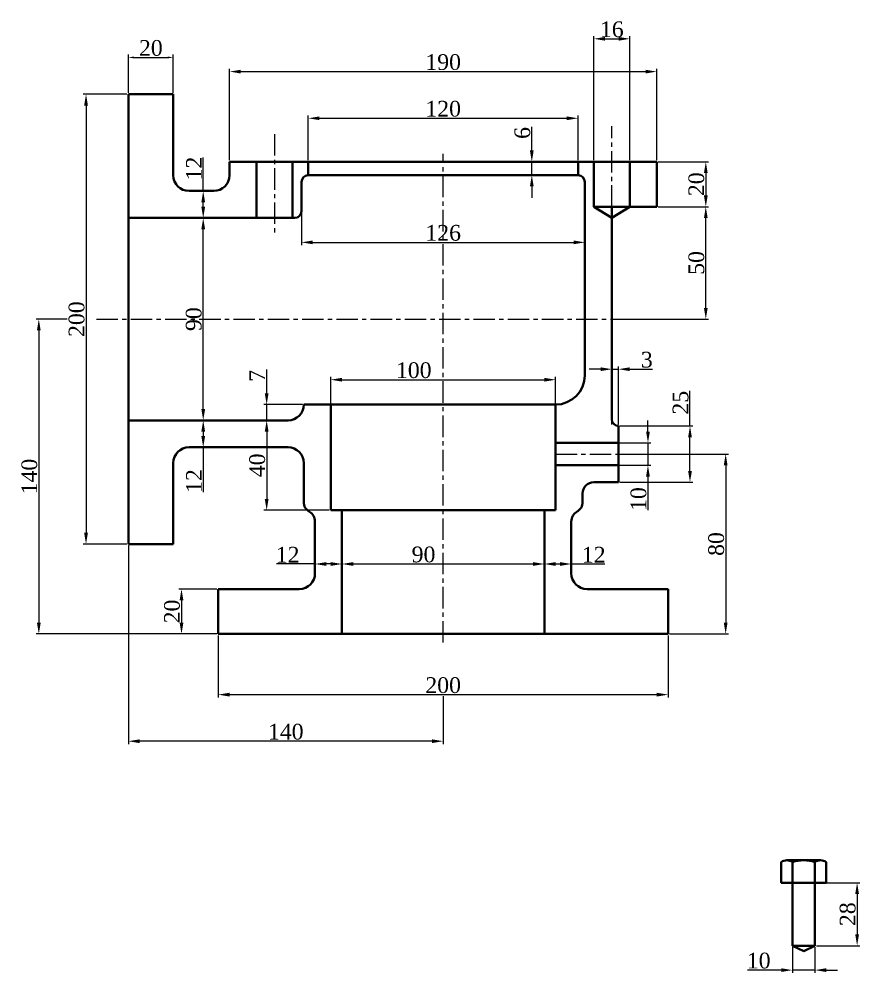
# Model space of a CAD drawing. Header units: millimetres. Extents: x 15432777 to 15433574, y 6506124 to 6506564.
# Drawn here: x 15432776.7 to 15433150.7, y 6506139.6 to 6506563.7 of the extents above; entities that cross this region are included whole.
import ezdxf

# ---------------------------------------------------------------- set-up
doc = ezdxf.new("R2010")
doc.units = ezdxf.units.MM
doc.header["$PDMODE"] = 35
doc.header["$PDSIZE"] = 5
doc.linetypes.add('CENTER', pattern=[50.8, 31.75, -6.35, 6.35, -6.35])
for name, color, linetype, lineweight in [('Center', 1, 'CENTER', 18), ('Dimension', 123, 'Continuous', 18), ('Object', 7, 'Continuous', 35)]:
    doc.layers.add(name, color=color, linetype=linetype, lineweight=lineweight)
doc.styles.get("Standard").update_dxf_attribs({"font": 'times.ttf'})
doc.dimstyles.new('ISO-25', dxfattribs={"dimtxt": 2.5, "dimasz": 2.5, "dimexe": 1.25, "dimexo": 0.625, "dimtad": 1, "dimtxsty": 'Standard', "dimcen": 2.5, "dimadec": 0, "dimazin": 0, "dimtfac": 1, "dimtmove": 0, "dimatfit": 3, "dimfxl": 1, "dimarcsym": 0})

# ---------------------------------------------------------------- blocks, each defined once
blk = doc.blocks.new('*D2')
at = {"layer": 'Defpoints', "color": 0, "transparency": 16777216}
for p in [(15432845.32, 6506546.68), (15432825.32, 6506530.31), (15432845.32, 6506530.31)]:
    blk.add_point(p, dxfattribs=at)
at = {"layer": 'Dimension', "transparency": 16777216}
for p, q in [((15432825.32, 6506530.94), (15432825.32, 6506547.93)), ((15432827.82, 6506546.68), (15432842.82, 6506546.68)), ((15432845.32, 6506530.94), (15432845.32, 6506547.93))]:
    blk.add_line(p, q, dxfattribs=at)
for points in [[(15432827.82, 6506547.1), (15432827.82, 6506546.27), (15432825.32, 6506546.68)], [(15432842.82, 6506547.1), (15432842.82, 6506546.27), (15432845.32, 6506546.68)]]:
    blk.add_solid(points, dxfattribs=at)
at = {"layer": 'Dimension', "transparency": 16777216, "insert": (15432835.32, 6506550.87), "char_height": 7, "attachment_point": 5}
blk.add_mtext('20', dxfattribs=at)
blk = doc.blocks.new('*D3')
at = {"layer": 'Defpoints', "color": 0, "transparency": 16777216}
for p in [(15432825.32, 6506530.31), (15432806.49, 6506330.31), (15432825.32, 6506330.31)]:
    blk.add_point(p, dxfattribs=at)
at = {"layer": 'Dimension', "transparency": 16777216}
for p, q in [((15432824.69, 6506530.31), (15432805.24, 6506530.31)), ((15432806.49, 6506525.31), (15432806.49, 6506335.31)), ((15432824.69, 6506330.31), (15432805.24, 6506330.31))]:
    blk.add_line(p, q, dxfattribs=at)
for points in [[(15432805.66, 6506525.31), (15432807.33, 6506525.31), (15432806.49, 6506530.31)], [(15432805.66, 6506335.31), (15432807.33, 6506335.31), (15432806.49, 6506330.31)]]:
    blk.add_solid(points, dxfattribs=at)
at = {"layer": 'Dimension', "transparency": 16777216, "insert": (15432802.31, 6506430.31), "char_height": 7, "attachment_point": 5, "rotation": 90}
blk.add_mtext('200', dxfattribs=at)
blk = doc.blocks.new('*D4')
at = {"layer": 'Defpoints', "color": 0, "transparency": 16777216}
for p in [(15432798.75, 6506430.31), (15432785.5, 6506290.31), (15432865.32, 6506290.31)]:
    blk.add_point(p, dxfattribs=at)
at = {"layer": 'Dimension', "transparency": 16777216}
for p, q in [((15432798.12, 6506430.31), (15432784.25, 6506430.31)), ((15432785.5, 6506425.31), (15432785.5, 6506295.31)), ((15432864.69, 6506290.31), (15432784.25, 6506290.31))]:
    blk.add_line(p, q, dxfattribs=at)
for points in [[(15432784.66, 6506425.31), (15432786.33, 6506425.31), (15432785.5, 6506430.31)], [(15432784.66, 6506295.31), (15432786.33, 6506295.31), (15432785.5, 6506290.31)]]:
    blk.add_solid(points, dxfattribs=at)
at = {"layer": 'Dimension', "transparency": 16777216, "insert": (15432781.31, 6506360.31), "char_height": 7, "attachment_point": 5, "rotation": 90}
blk.add_mtext('140', dxfattribs=at)
blk = doc.blocks.new('*D5')
at = {"layer": 'Defpoints', "color": 0, "transparency": 16777216}
for p in [(15432865.32, 6506290.31), (15433065.32, 6506290.31), (15433065.32, 6506263.34)]:
    blk.add_point(p, dxfattribs=at)
at = {"layer": 'Dimension', "transparency": 16777216}
for p, q in [((15432865.32, 6506289.69), (15432865.32, 6506262.09)), ((15433065.32, 6506289.69), (15433065.32, 6506262.09)), ((15432870.32, 6506263.34), (15433060.32, 6506263.34))]:
    blk.add_line(p, q, dxfattribs=at)
for points in [[(15432870.32, 6506264.17), (15432870.32, 6506262.5), (15432865.32, 6506263.34)], [(15433060.32, 6506264.17), (15433060.32, 6506262.5), (15433065.32, 6506263.34)]]:
    blk.add_solid(points, dxfattribs=at)
at = {"layer": 'Dimension', "transparency": 16777216, "insert": (15432965.32, 6506267.52), "char_height": 7, "attachment_point": 5}
blk.add_mtext('200', dxfattribs=at)
blk = doc.blocks.new('*D6')
at = {"layer": 'Defpoints', "color": 0, "transparency": 16777216}
for p in [(15432825.32, 6506330.31), (15432965.32, 6506263.34), (15432825.32, 6506242.63)]:
    blk.add_point(p, dxfattribs=at)
at = {"layer": 'Dimension', "transparency": 16777216}
for p, q in [((15432825.32, 6506329.69), (15432825.32, 6506241.38)), ((15432965.32, 6506262.71), (15432965.32, 6506241.38)), ((15432960.32, 6506242.63), (15432830.32, 6506242.63))]:
    blk.add_line(p, q, dxfattribs=at)
for points in [[(15432830.32, 6506243.46), (15432830.32, 6506241.79), (15432825.32, 6506242.63)], [(15432960.32, 6506243.46), (15432960.32, 6506241.79), (15432965.32, 6506242.63)]]:
    blk.add_solid(points, dxfattribs=at)
at = {"layer": 'Dimension', "transparency": 16777216, "insert": (15432895.32, 6506246.81), "char_height": 7, "attachment_point": 5}
blk.add_mtext('140', dxfattribs=at)
blk = doc.blocks.new('*D7')
at = {"layer": 'Defpoints', "color": 0, "transparency": 16777216}
for p in [(15432865.32, 6506310.31), (15432848.95, 6506290.31), (15432865.32, 6506290.31)]:
    blk.add_point(p, dxfattribs=at)
at = {"layer": 'Dimension', "transparency": 16777216}
for p, q in [((15432864.69, 6506310.31), (15432847.7, 6506310.31)), ((15432848.95, 6506305.31), (15432848.95, 6506295.31)), ((15432864.69, 6506290.31), (15432847.7, 6506290.31))]:
    blk.add_line(p, q, dxfattribs=at)
for points in [[(15432848.12, 6506305.31), (15432849.78, 6506305.31), (15432848.95, 6506310.31)], [(15432848.12, 6506295.31), (15432849.78, 6506295.31), (15432848.95, 6506290.31)]]:
    blk.add_solid(points, dxfattribs=at)
at = {"layer": 'Dimension', "transparency": 16777216, "insert": (15432844.76, 6506300.31), "char_height": 7, "attachment_point": 5, "rotation": 90}
blk.add_mtext('20', dxfattribs=at)
blk = doc.blocks.new('*D8')
at = {"layer": 'Defpoints', "color": 0, "transparency": 16777216}
for p in [(15432908.32, 6506321.44), (15432908.32, 6506317.31), (15432920.32, 6506317.81)]:
    blk.add_point(p, dxfattribs=at)
at = {"layer": 'Dimension', "transparency": 16777216}
for p, q in [((15432908.32, 6506321.44), (15432891.17, 6506321.44)), ((15432908.32, 6506317.94), (15432908.32, 6506322.69)), ((15432915.32, 6506321.44), (15432913.32, 6506321.44)), ((15432920.32, 6506318.44), (15432920.32, 6506322.69))]:
    blk.add_line(p, q, dxfattribs=at)
for points in [[(15432913.32, 6506322.27), (15432913.32, 6506320.6), (15432908.32, 6506321.44)], [(15432915.32, 6506322.27), (15432915.32, 6506320.6), (15432920.32, 6506321.44)]]:
    blk.add_solid(points, dxfattribs=at)
at = {"layer": 'Dimension', "transparency": 16777216, "insert": (15432896.14, 6506325.56), "char_height": 7, "attachment_point": 5}
blk.add_mtext('12', dxfattribs=at)
blk = doc.blocks.new('*D9')
at = {"layer": 'Defpoints', "color": 0, "transparency": 16777216}
for p in [(15432920.32, 6506321.44), (15433010.32, 6506321.44), (15433010.32, 6506321.44)]:
    blk.add_point(p, dxfattribs=at)
at = {"layer": 'Dimension', "transparency": 16777216}
for p, q in [((15432920.32, 6506322.06), (15432920.32, 6506322.69)), ((15432925.32, 6506321.44), (15433005.32, 6506321.44)), ((15433010.32, 6506322.06), (15433010.32, 6506322.69))]:
    blk.add_line(p, q, dxfattribs=at)
for points in [[(15432925.32, 6506322.27), (15432925.32, 6506320.6), (15432920.32, 6506321.44)], [(15433005.32, 6506322.27), (15433005.32, 6506320.6), (15433010.32, 6506321.44)]]:
    blk.add_solid(points, dxfattribs=at)
at = {"layer": 'Dimension', "transparency": 16777216, "insert": (15432956.59, 6506325.63), "char_height": 7, "attachment_point": 5}
blk.add_mtext('90', dxfattribs=at)
blk = doc.blocks.new('*D10')
at = {"layer": 'Defpoints', "color": 0, "transparency": 16777216}
for p in [(15433010.32, 6506321.44), (15433022.32, 6506321.44), (15433022.32, 6506321.44)]:
    blk.add_point(p, dxfattribs=at)
at = {"layer": 'Dimension', "transparency": 16777216}
for p, q in [((15433010.32, 6506322.06), (15433010.32, 6506322.69)), ((15433015.32, 6506321.44), (15433017.32, 6506321.44)), ((15433022.32, 6506321.44), (15433037.26, 6506321.44)), ((15433022.32, 6506320.81), (15433022.32, 6506320.19))]:
    blk.add_line(p, q, dxfattribs=at)
for points in [[(15433015.32, 6506322.27), (15433015.32, 6506320.6), (15433010.32, 6506321.44)], [(15433017.32, 6506322.27), (15433017.32, 6506320.6), (15433022.32, 6506321.44)]]:
    blk.add_solid(points, dxfattribs=at)
at = {"layer": 'Dimension', "transparency": 16777216, "insert": (15433032.29, 6506325.56), "char_height": 7, "attachment_point": 5}
blk.add_mtext('12', dxfattribs=at)
blk = doc.blocks.new('*D11')
at = {"layer": 'Defpoints', "color": 0, "transparency": 16777216}
for p in [(15433015.32, 6506403.37), (15432915.32, 6506392.31), (15433015.32, 6506392.31)]:
    blk.add_point(p, dxfattribs=at)
at = {"layer": 'Dimension', "transparency": 16777216}
for p, q in [((15432915.32, 6506392.94), (15432915.32, 6506404.62)), ((15432920.32, 6506403.37), (15433010.32, 6506403.37)), ((15433015.32, 6506392.94), (15433015.32, 6506404.62))]:
    blk.add_line(p, q, dxfattribs=at)
for points in [[(15432920.32, 6506404.21), (15432920.32, 6506402.54), (15432915.32, 6506403.37)], [(15433010.32, 6506404.21), (15433010.32, 6506402.54), (15433015.32, 6506403.37)]]:
    blk.add_solid(points, dxfattribs=at)
at = {"layer": 'Dimension', "transparency": 16777216, "insert": (15432952.25, 6506407.56), "char_height": 7, "attachment_point": 5}
blk.add_mtext('100', dxfattribs=at)
blk = doc.blocks.new('*D12')
at = {"layer": 'Defpoints', "color": 0, "transparency": 16777216}
for p in [(15432852.32, 6506385.31), (15432858.61, 6506385.31), (15432858.61, 6506373.31)]:
    blk.add_point(p, dxfattribs=at)
at = {"layer": 'Dimension', "transparency": 16777216}
for p, q in [((15432852.94, 6506385.31), (15432859.86, 6506385.31)), ((15432858.61, 6506380.31), (15432858.61, 6506378.31)), ((15432857.98, 6506373.31), (15432857.36, 6506373.31)), ((15432858.61, 6506373.31), (15432858.61, 6506353.33))]:
    blk.add_line(p, q, dxfattribs=at)
for points in [[(15432857.78, 6506380.31), (15432859.44, 6506380.31), (15432858.61, 6506385.31)], [(15432857.78, 6506378.31), (15432859.44, 6506378.31), (15432858.61, 6506373.31)]]:
    blk.add_solid(points, dxfattribs=at)
at = {"layer": 'Dimension', "transparency": 16777216, "insert": (15432854.48, 6506358.31), "char_height": 7, "attachment_point": 5, "rotation": 90}
blk.add_mtext('12', dxfattribs=at)
blk = doc.blocks.new('*D13')
at = {"layer": 'Defpoints', "color": 0, "transparency": 16777216}
for p in [(15432858.61, 6506475.31), (15432858.61, 6506475.31), (15432858.61, 6506385.31)]:
    blk.add_point(p, dxfattribs=at)
at = {"layer": 'Dimension', "transparency": 16777216}
for p, q in [((15432859.23, 6506475.31), (15432859.86, 6506475.31)), ((15432858.61, 6506390.31), (15432858.61, 6506470.31)), ((15432859.23, 6506385.31), (15432859.86, 6506385.31))]:
    blk.add_line(p, q, dxfattribs=at)
for points in [[(15432857.78, 6506470.31), (15432859.44, 6506470.31), (15432858.61, 6506475.31)], [(15432857.78, 6506390.31), (15432859.44, 6506390.31), (15432858.61, 6506385.31)]]:
    blk.add_solid(points, dxfattribs=at)
at = {"layer": 'Dimension', "transparency": 16777216, "insert": (15432854.41, 6506430.31), "char_height": 7, "attachment_point": 5, "rotation": 90}
blk.add_mtext('90', dxfattribs=at)
blk = doc.blocks.new('*D14')
at = {"layer": 'Defpoints', "color": 0, "transparency": 16777216}
for p in [(15432896.32, 6506385.31), (15432886.83, 6506345.31), (15432915.32, 6506345.31)]:
    blk.add_point(p, dxfattribs=at)
at = {"layer": 'Dimension', "transparency": 16777216}
for p, q in [((15432895.69, 6506385.31), (15432885.58, 6506385.31)), ((15432886.83, 6506380.31), (15432886.83, 6506350.31)), ((15432914.69, 6506345.31), (15432885.58, 6506345.31))]:
    blk.add_line(p, q, dxfattribs=at)
for points in [[(15432885.99, 6506380.31), (15432887.66, 6506380.31), (15432886.83, 6506385.31)], [(15432885.99, 6506350.31), (15432887.66, 6506350.31), (15432886.83, 6506345.31)]]:
    blk.add_solid(points, dxfattribs=at)
at = {"layer": 'Dimension', "transparency": 16777216, "insert": (15432882.64, 6506365.31), "char_height": 7, "attachment_point": 5, "rotation": 90}
blk.add_mtext('40', dxfattribs=at)
blk = doc.blocks.new('*D15')
at = {"layer": 'Defpoints', "color": 0, "transparency": 16777216}
for p in [(15432886.83, 6506392.31), (15432903.32, 6506392.31), (15432886.83, 6506385.31)]:
    blk.add_point(p, dxfattribs=at)
at = {"layer": 'Dimension', "transparency": 16777216}
for p, q in [((15432886.83, 6506397.31), (15432886.83, 6506407.89)), ((15432902.69, 6506392.31), (15432885.58, 6506392.31)), ((15432886.83, 6506385.31), (15432886.83, 6506392.31)), ((15432886.2, 6506385.31), (15432885.58, 6506385.31)), ((15432886.83, 6506380.31), (15432886.83, 6506375.31))]:
    blk.add_line(p, q, dxfattribs=at)
for points in [[(15432885.99, 6506397.31), (15432887.66, 6506397.31), (15432886.83, 6506392.31)], [(15432885.99, 6506380.31), (15432887.66, 6506380.31), (15432886.83, 6506385.31)]]:
    blk.add_solid(points, dxfattribs=at)
at = {"layer": 'Dimension', "transparency": 16777216, "insert": (15432882.63, 6506405.1), "char_height": 7, "attachment_point": 5, "rotation": 90}
blk.add_mtext('7', dxfattribs=at)
blk = doc.blocks.new('*D16')
at = {"layer": 'Defpoints', "color": 0, "transparency": 16777216}
for p in [(15432902.32, 6506478.31), (15433028.32, 6506478.31), (15433028.32, 6506464.46)]:
    blk.add_point(p, dxfattribs=at)
at = {"layer": 'Dimension', "transparency": 16777216}
for p, q in [((15432902.32, 6506477.69), (15432902.32, 6506463.21)), ((15433028.32, 6506477.69), (15433028.32, 6506463.21)), ((15432907.32, 6506464.46), (15433023.32, 6506464.46))]:
    blk.add_line(p, q, dxfattribs=at)
for points in [[(15432907.32, 6506465.29), (15432907.32, 6506463.63), (15432902.32, 6506464.46)], [(15433023.32, 6506465.29), (15433023.32, 6506463.63), (15433028.32, 6506464.46)]]:
    blk.add_solid(points, dxfattribs=at)
at = {"layer": 'Dimension', "transparency": 16777216, "insert": (15432965.32, 6506468.65), "char_height": 7, "attachment_point": 5}
blk.add_mtext('126', dxfattribs=at)
blk = doc.blocks.new('*D17')
at = {"layer": 'Defpoints', "color": 0, "transparency": 16777216}
for p in [(15432858.61, 6506487.31), (15432858.61, 6506487.31), (15432858.61, 6506475.31)]:
    blk.add_point(p, dxfattribs=at)
at = {"layer": 'Dimension', "transparency": 16777216}
for p, q in [((15432858.61, 6506487.31), (15432858.61, 6506502.26)), ((15432857.98, 6506487.31), (15432857.36, 6506487.31)), ((15432858.61, 6506480.31), (15432858.61, 6506482.31)), ((15432857.98, 6506475.31), (15432857.36, 6506475.31))]:
    blk.add_line(p, q, dxfattribs=at)
for points in [[(15432857.78, 6506482.31), (15432859.44, 6506482.31), (15432858.61, 6506487.31)], [(15432857.78, 6506480.31), (15432859.44, 6506480.31), (15432858.61, 6506475.31)]]:
    blk.add_solid(points, dxfattribs=at)
at = {"layer": 'Dimension', "transparency": 16777216, "insert": (15432854.48, 6506497.28), "char_height": 7, "attachment_point": 5, "rotation": 90}
blk.add_mtext('12', dxfattribs=at)
blk = doc.blocks.new('*D18')
at = {"layer": 'Defpoints', "color": 0, "transparency": 16777216}
for p in [(15433060.32, 6506500.31), (15433060.32, 6506480.31), (15433082.12, 6506480.31)]:
    blk.add_point(p, dxfattribs=at)
at = {"layer": 'Dimension', "transparency": 16777216}
for p, q in [((15433060.94, 6506500.31), (15433083.37, 6506500.31)), ((15433082.12, 6506495.31), (15433082.12, 6506485.31)), ((15433060.94, 6506480.31), (15433083.37, 6506480.31))]:
    blk.add_line(p, q, dxfattribs=at)
for points in [[(15433081.29, 6506495.31), (15433082.96, 6506495.31), (15433082.12, 6506500.31)], [(15433081.29, 6506485.31), (15433082.96, 6506485.31), (15433082.12, 6506480.31)]]:
    blk.add_solid(points, dxfattribs=at)
at = {"layer": 'Dimension', "transparency": 16777216, "insert": (15433077.94, 6506490.31), "char_height": 7, "attachment_point": 5, "rotation": 90}
blk.add_mtext('20', dxfattribs=at)
blk = doc.blocks.new('*D19')
at = {"layer": 'Defpoints', "color": 0, "transparency": 16777216}
for p in [(15433060.32, 6506480.31), (15433082.12, 6506480.31), (15433040.32, 6506430.31)]:
    blk.add_point(p, dxfattribs=at)
at = {"layer": 'Dimension', "transparency": 16777216}
for p, q in [((15433060.94, 6506480.31), (15433083.37, 6506480.31)), ((15433082.12, 6506435.31), (15433082.12, 6506475.31)), ((15433040.94, 6506430.31), (15433083.37, 6506430.31))]:
    blk.add_line(p, q, dxfattribs=at)
for points in [[(15433081.29, 6506475.31), (15433082.96, 6506475.31), (15433082.12, 6506480.31)], [(15433081.29, 6506435.31), (15433082.96, 6506435.31), (15433082.12, 6506430.31)]]:
    blk.add_solid(points, dxfattribs=at)
at = {"layer": 'Dimension', "transparency": 16777216, "insert": (15433077.94, 6506455.31), "char_height": 7, "attachment_point": 5, "rotation": 90}
blk.add_mtext('50', dxfattribs=at)
blk = doc.blocks.new('*D20')
at = {"layer": 'Defpoints', "color": 0, "transparency": 16777216}
for p in [(15433040.32, 6506408.06), (15433040.32, 6506382.81), (15433043.32, 6506382.81)]:
    blk.add_point(p, dxfattribs=at)
at = {"layer": 'Dimension', "transparency": 16777216}
for p, q in [((15433035.32, 6506408.06), (15433030.32, 6506408.06)), ((15433040.32, 6506383.44), (15433040.32, 6506409.31)), ((15433040.32, 6506408.06), (15433043.32, 6506408.06)), ((15433043.32, 6506383.44), (15433043.32, 6506409.31)), ((15433048.32, 6506408.06), (15433058.46, 6506408.06))]:
    blk.add_line(p, q, dxfattribs=at)
for points in [[(15433035.32, 6506408.9), (15433035.32, 6506407.23), (15433040.32, 6506408.06)], [(15433048.32, 6506408.9), (15433048.32, 6506407.23), (15433043.32, 6506408.06)]]:
    blk.add_solid(points, dxfattribs=at)
at = {"layer": 'Dimension', "transparency": 16777216, "insert": (15433055.89, 6506412.25), "char_height": 7, "attachment_point": 5}
blk.add_mtext('3', dxfattribs=at)
blk = doc.blocks.new('*D21')
at = {"layer": 'Defpoints', "color": 0, "transparency": 16777216}
for p in [(15433043.32, 6506375.31), (15433043.32, 6506365.31), (15433056.4, 6506365.31)]:
    blk.add_point(p, dxfattribs=at)
at = {"layer": 'Dimension', "transparency": 16777216}
for p, q in [((15433056.4, 6506380.31), (15433056.4, 6506385.31)), ((15433043.94, 6506375.31), (15433057.65, 6506375.31)), ((15433056.4, 6506375.31), (15433056.4, 6506365.31)), ((15433043.94, 6506365.31), (15433057.65, 6506365.31)), ((15433056.4, 6506360.31), (15433056.4, 6506345.31))]:
    blk.add_line(p, q, dxfattribs=at)
for points in [[(15433055.56, 6506380.31), (15433057.23, 6506380.31), (15433056.4, 6506375.31)], [(15433055.56, 6506360.31), (15433057.23, 6506360.31), (15433056.4, 6506365.31)]]:
    blk.add_solid(points, dxfattribs=at)
at = {"layer": 'Dimension', "transparency": 16777216, "insert": (15433052.21, 6506350.31), "char_height": 7, "attachment_point": 5, "rotation": 90}
blk.add_mtext('10', dxfattribs=at)
blk = doc.blocks.new('*D22')
at = {"layer": 'Defpoints', "color": 0, "transparency": 16777216}
for p in [(15433043.32, 6506382.81), (15433043.32, 6506357.81), (15433075.09, 6506357.81)]:
    blk.add_point(p, dxfattribs=at)
at = {"layer": 'Dimension', "transparency": 16777216}
for p, q in [((15433075.09, 6506382.81), (15433075.09, 6506398.49)), ((15433043.94, 6506382.81), (15433076.34, 6506382.81)), ((15433075.09, 6506362.81), (15433075.09, 6506377.81)), ((15433043.94, 6506357.81), (15433076.34, 6506357.81))]:
    blk.add_line(p, q, dxfattribs=at)
for points in [[(15433074.26, 6506377.81), (15433075.93, 6506377.81), (15433075.09, 6506382.81)], [(15433074.26, 6506362.81), (15433075.93, 6506362.81), (15433075.09, 6506357.81)]]:
    blk.add_solid(points, dxfattribs=at)
at = {"layer": 'Dimension', "transparency": 16777216, "insert": (15433070.91, 6506393.15), "char_height": 7, "attachment_point": 5, "rotation": 90}
blk.add_mtext('25', dxfattribs=at)
blk = doc.blocks.new('*D23')
at = {"layer": 'Defpoints', "color": 0, "transparency": 16777216}
for p in [(15433043.32, 6506370.31), (15433065.32, 6506290.31), (15433090.96, 6506290.31)]:
    blk.add_point(p, dxfattribs=at)
at = {"layer": 'Dimension', "transparency": 16777216}
for p, q in [((15433043.94, 6506370.31), (15433092.21, 6506370.31)), ((15433090.96, 6506365.31), (15433090.96, 6506295.31)), ((15433065.94, 6506290.31), (15433092.21, 6506290.31))]:
    blk.add_line(p, q, dxfattribs=at)
for points in [[(15433090.12, 6506365.31), (15433091.79, 6506365.31), (15433090.96, 6506370.31)], [(15433090.12, 6506295.31), (15433091.79, 6506295.31), (15433090.96, 6506290.31)]]:
    blk.add_solid(points, dxfattribs=at)
at = {"layer": 'Dimension', "transparency": 16777216, "insert": (15433086.77, 6506330.31), "char_height": 7, "attachment_point": 5, "rotation": 90}
blk.add_mtext('80', dxfattribs=at)
blk = doc.blocks.new('*D24')
at = {"layer": 'Defpoints', "color": 0, "transparency": 16777216}
for p in [(15433008.57, 6506500.31), (15433004.74, 6506494.31), (15433008.57, 6506494.31)]:
    blk.add_point(p, dxfattribs=at)
at = {"layer": 'Dimension', "transparency": 16777216}
for p, q in [((15433004.74, 6506505.31), (15433004.74, 6506515.89)), ((15433007.95, 6506500.31), (15433003.49, 6506500.31)), ((15433004.74, 6506494.31), (15433004.74, 6506500.31)), ((15433007.95, 6506494.31), (15433003.49, 6506494.31)), ((15433004.74, 6506489.31), (15433004.74, 6506484.31))]:
    blk.add_line(p, q, dxfattribs=at)
for points in [[(15433003.91, 6506505.31), (15433005.57, 6506505.31), (15433004.74, 6506500.31)], [(15433003.91, 6506489.31), (15433005.57, 6506489.31), (15433004.74, 6506494.31)]]:
    blk.add_solid(points, dxfattribs=at)
at = {"layer": 'Dimension', "transparency": 16777216, "insert": (15433000.55, 6506513.1), "char_height": 7, "attachment_point": 5, "rotation": 90}
blk.add_mtext('6', dxfattribs=at)
blk = doc.blocks.new('*D25')
at = {"layer": 'Defpoints', "color": 0, "transparency": 16777216}
for p in [(15433025.32, 6506519.64), (15432905.32, 6506500.31), (15433025.32, 6506500.31)]:
    blk.add_point(p, dxfattribs=at)
at = {"layer": 'Dimension', "transparency": 16777216}
for p, q in [((15432905.32, 6506500.94), (15432905.32, 6506520.89)), ((15433025.32, 6506500.94), (15433025.32, 6506520.89)), ((15432910.32, 6506519.64), (15433020.32, 6506519.64))]:
    blk.add_line(p, q, dxfattribs=at)
for points in [[(15432910.32, 6506520.47), (15432910.32, 6506518.81), (15432905.32, 6506519.64)], [(15433020.32, 6506520.47), (15433020.32, 6506518.81), (15433025.32, 6506519.64)]]:
    blk.add_solid(points, dxfattribs=at)
at = {"layer": 'Dimension', "transparency": 16777216, "insert": (15432965.32, 6506523.83), "char_height": 7, "attachment_point": 5}
blk.add_mtext('120', dxfattribs=at)
blk = doc.blocks.new('*D26')
at = {"layer": 'Defpoints', "color": 0, "transparency": 16777216}
for p in [(15433060.32, 6506540.39), (15432870.32, 6506500.31), (15433060.32, 6506500.31)]:
    blk.add_point(p, dxfattribs=at)
at = {"layer": 'Dimension', "transparency": 16777216}
for p, q in [((15432870.32, 6506500.94), (15432870.32, 6506541.64)), ((15433060.32, 6506500.94), (15433060.32, 6506541.64)), ((15432875.32, 6506540.39), (15433055.32, 6506540.39))]:
    blk.add_line(p, q, dxfattribs=at)
for points in [[(15432875.32, 6506541.22), (15432875.32, 6506539.55), (15432870.32, 6506540.39)], [(15433055.32, 6506541.22), (15433055.32, 6506539.55), (15433060.32, 6506540.39)]]:
    blk.add_solid(points, dxfattribs=at)
at = {"layer": 'Dimension', "transparency": 16777216, "insert": (15432965.32, 6506544.58), "char_height": 7, "attachment_point": 5}
blk.add_mtext('190', dxfattribs=at)
blk = doc.blocks.new('*D27')
at = {"layer": 'Defpoints', "color": 0, "transparency": 16777216}
for p in [(15433048.32, 6506554.97), (15433032.32, 6506500.31), (15433048.32, 6506500.31)]:
    blk.add_point(p, dxfattribs=at)
at = {"layer": 'Dimension', "transparency": 16777216}
for p, q in [((15433032.32, 6506500.94), (15433032.32, 6506556.22)), ((15433037.32, 6506554.97), (15433043.32, 6506554.97)), ((15433048.32, 6506500.94), (15433048.32, 6506556.22))]:
    blk.add_line(p, q, dxfattribs=at)
for points in [[(15433037.32, 6506555.8), (15433037.32, 6506554.14), (15433032.32, 6506554.97)], [(15433043.32, 6506555.8), (15433043.32, 6506554.14), (15433048.32, 6506554.97)]]:
    blk.add_solid(points, dxfattribs=at)
at = {"layer": 'Dimension', "transparency": 16777216, "insert": (15433040.32, 6506559.16), "char_height": 7, "attachment_point": 5}
blk.add_mtext('16', dxfattribs=at)
blk = doc.blocks.new('*D47')
at = {"layer": 'Defpoints', "color": 0, "transparency": 16777216}
for p in [(15433130.66, 6506179.7), (15433130.66, 6506151.7), (15433149.42, 6506151.7)]:
    blk.add_point(p, dxfattribs=at)
at = {"layer": 'Dimension', "transparency": 16777216}
for p, q in [((15433131.28, 6506179.7), (15433150.67, 6506179.7)), ((15433149.42, 6506174.7), (15433149.42, 6506156.7)), ((15433131.28, 6506151.7), (15433150.67, 6506151.7))]:
    blk.add_line(p, q, dxfattribs=at)
for points in [[(15433148.58, 6506174.7), (15433150.25, 6506174.7), (15433149.42, 6506179.7)], [(15433148.58, 6506156.7), (15433150.25, 6506156.7), (15433149.42, 6506151.7)]]:
    blk.add_solid(points, dxfattribs=at)
at = {"layer": 'Dimension', "transparency": 16777216, "insert": (15433145.23, 6506165.7), "char_height": 7, "attachment_point": 5, "rotation": 90}
blk.add_mtext('28', dxfattribs=at)
blk = doc.blocks.new('*D48')
at = {"layer": 'Defpoints', "color": 0, "transparency": 16777216}
for p in [(15433120.66, 6506151.7), (15433130.66, 6506151.7), (15433130.66, 6506140.84)]:
    blk.add_point(p, dxfattribs=at)
at = {"layer": 'Dimension', "transparency": 16777216}
for p, q in [((15433120.66, 6506151.07), (15433120.66, 6506139.59)), ((15433130.66, 6506151.07), (15433130.66, 6506139.59)), ((15433115.66, 6506140.84), (15433100.65, 6506140.84)), ((15433130.66, 6506140.84), (15433120.66, 6506140.84)), ((15433135.66, 6506140.84), (15433140.66, 6506140.84))]:
    blk.add_line(p, q, dxfattribs=at)
for points in [[(15433115.66, 6506141.67), (15433115.66, 6506140.01), (15433120.66, 6506140.84)], [(15433135.66, 6506141.67), (15433135.66, 6506140.01), (15433130.66, 6506140.84)]]:
    blk.add_solid(points, dxfattribs=at)
at = {"layer": 'Dimension', "transparency": 16777216, "insert": (15433105.66, 6506145.03), "char_height": 7, "attachment_point": 5}
blk.add_mtext('10', dxfattribs=at)

msp = doc.modelspace()

# ---------------------------------------------------------------- linework, layer by layer
at = {"layer": 'Center', "ltscale": 0.3}
for p, q in [((15433040.3192, 6506480.3118), (15433040.3192, 6506516.138)), ((15432890.3192, 6506512.6323), (15432890.3192, 6506467.2287)), ((15432965.3192, 6506286.4552), (15432965.3192, 6506503.7613)), ((15432811.1348, 6506430.3118), (15433068.5618, 6506430.3118)), ((15433015.3192, 6506370.3118), (15433050.8178, 6506370.3118))]:
    msp.add_line(p, q, dxfattribs=at)
at = {"layer": 'Object'}
for p, q in [((15432825.3192, 6506330.3118), (15432825.3192, 6506530.3118)), ((15432845.3192, 6506530.3118), (15432825.3192, 6506530.3118)), ((15432845.3192, 6506494.3118), (15432845.3192, 6506530.3118)), ((15432870.3192, 6506500.3118), (15433060.3192, 6506500.3118)), ((15432870.3192, 6506494.3118), (15432870.3192, 6506500.3118)), ((15432882.3192, 6506475.3118), (15432882.3192, 6506500.3118)), ((15432898.3192, 6506500.3118), (15432898.3192, 6506475.3118)), ((15432905.3192, 6506494.3118), (15432905.3192, 6506500.3118)), ((15433025.3192, 6506500.3118), (15433025.3192, 6506494.3118)), ((15433032.3192, 6506480.3118), (15433032.3192, 6506500.3118)), ((15433048.3192, 6506500.3118), (15433048.3192, 6506480.3118)), ((15433060.3192, 6506500.3118), (15433060.3192, 6506480.3118)), ((15432902.3192, 6506491.3118), (15432902.3192, 6506478.3118)), ((15433025.3192, 6506494.3118), (15432905.3192, 6506494.3118)), ((15432905.3192, 6506494.3118), (15432905.3192, 6506494.3118)), ((15432905.3192, 6506494.3118), (15432905.3192, 6506494.3118)), ((15433025.3192, 6506494.3118), (15433025.3192, 6506494.3118)), ((15433028.3192, 6506491.3118), (15433028.3192, 6506480.3118)), ((15432863.3192, 6506487.3118), (15432852.3192, 6506487.3118)), ((15433028.3192, 6506430.3118), (15433028.3192, 6506480.3118)), ((15433040.3192, 6506480.3118), (15433032.3192, 6506480.3118)), ((15433032.3192, 6506480.3118), (15433040.3192, 6506475.3118)), ((15433040.3192, 6506430.3118), (15433040.3192, 6506480.3118)), ((15433040.3192, 6506480.3118), (15433060.3192, 6506480.3118)), ((15433040.3192, 6506475.3118), (15433048.3192, 6506480.3118)), ((15432825.3192, 6506475.3118), (15432899.3192, 6506475.3118)), ((15432825.3192, 6506385.3118), (15432825.3192, 6506475.3118)), ((15432882.3192, 6506475.3118), (15432898.3192, 6506475.3118)), ((15433028.3192, 6506405.3118), (15433028.3192, 6506430.3118)), ((15433040.3192, 6506430.3118), (15433040.3192, 6506385.8118)), ((15432903.3192, 6506392.3118), (15432903.3192, 6506392.3118)), ((15432903.3192, 6506392.3118), (15432915.3192, 6506392.3118)), ((15432915.3192, 6506392.3118), (15433015.3192, 6506392.3118)), ((15432915.3192, 6506345.3118), (15432915.3192, 6506392.3118)), ((15433015.3192, 6506392.3118), (15433015.3192, 6506345.3118)), ((15433015.3192, 6506392.3118), (15433015.3192, 6506392.3118)), ((15432896.3192, 6506385.3118), (15432825.3192, 6506385.3118)), ((15433015.3192, 6506381.3118), (15433015.3192, 6506381.3118)), ((15433043.3192, 6506382.8118), (15433043.3192, 6506382.8118)), ((15433043.3192, 6506382.8118), (15433043.3192, 6506357.8118)), ((15433043.3192, 6506381.3118), (15433043.3192, 6506381.3118)), ((15432896.3192, 6506373.3118), (15432852.3192, 6506373.3118)), ((15433015.3192, 6506375.3118), (15433043.3192, 6506375.3118)), ((15432845.3192, 6506366.3118), (15432845.3192, 6506330.3118)), ((15432903.3192, 6506366.3118), (15432903.3192, 6506348.972)), ((15433043.3192, 6506365.3118), (15433015.3192, 6506365.3118)), ((15433043.3192, 6506357.8118), (15433032.3192, 6506357.8118)), ((15433027.3192, 6506349.3118), (15433027.3192, 6506352.8118)), ((15433027.3192, 6506348.972), (15433027.3192, 6506349.3118)), ((15432903.3192, 6506345.3118), (15432903.3192, 6506345.3118)), ((15433015.3192, 6506345.3118), (15432915.3192, 6506345.3118)), ((15432920.3192, 6506290.3118), (15432920.3192, 6506345.3118)), ((15433010.3192, 6506345.3118), (15433010.3192, 6506290.3118)), ((15432908.3192, 6506317.3118), (15432908.3192, 6506340.3118)), ((15433022.3192, 6506340.3119), (15433022.3192, 6506317.3118)), ((15432845.3192, 6506330.3118), (15432825.3192, 6506330.3118)), ((15432865.3192, 6506310.3118), (15432901.3192, 6506310.3118)), ((15432865.3192, 6506290.3118), (15432865.3192, 6506310.3118)), ((15433029.3192, 6506310.3118), (15433065.3192, 6506310.3118)), ((15433065.3192, 6506310.3118), (15433065.3192, 6506290.3118)), ((15433065.3192, 6506290.3118), (15432865.3192, 6506290.3118)), ((15433118.1586, 6506189.6989), (15433133.1586, 6506189.6989)), ((15433115.6586, 6506179.6989), (15433115.6586, 6506188.8411)), ((15433120.6586, 6506179.6989), (15433120.6586, 6506188.8411)), ((15433130.6586, 6506188.8411), (15433130.6586, 6506179.6989)), ((15433135.6586, 6506188.8411), (15433135.6586, 6506179.6989)), ((15433135.6586, 6506179.6989), (15433115.6586, 6506179.6989)), ((15433120.6586, 6506151.6989), (15433120.6586, 6506179.6989)), ((15433130.6586, 6506179.6989), (15433130.6586, 6506151.6989)), ((15433130.6586, 6506151.6989), (15433120.6586, 6506151.6989)), ((15433120.6586, 6506151.6989), (15433125.6586, 6506149.1989)), ((15433125.6586, 6506149.1989), (15433130.6586, 6506151.6989))]:
    msp.add_line(p, q, dxfattribs=at)
for centre, radius, start, end in [((15432852.3192, 6506494.3118), 7, 180, 270), ((15432863.3192, 6506494.3118), 7, 270, 0), ((15432905.3192, 6506491.3118), 3, 90, 180), ((15433025.3192, 6506491.3118), 3, 0, 90), ((15432899.3192, 6506478.3118), 3, 270, 0), ((15433015.3192, 6506405.3118), 13, 270, 0), ((15432896.3192, 6506392.3118), 7, 270, 0), ((15433043.3192, 6506385.8118), 3, 180, 270), ((15432852.3192, 6506366.3118), 7, 90, 180), ((15432896.3192, 6506366.3118), 7, 0, 90), ((15433032.3192, 6506352.8118), 5, 90, 180), ((15432908.3192, 6506348.972), 5, 180, 240), ((15433022.3192, 6506348.972), 5, 300, 0), ((15432903.3192, 6506340.3118), 5, 0, 60), ((15433027.3192, 6506340.3118), 5, 120, 180), ((15432901.3192, 6506317.3118), 7, 270, 0), ((15433029.3192, 6506317.3118), 7, 180, 270), ((15433118.1586, 6506185.6272), 4.0717, 52.121121, 127.878879), ((15433125.6586, 6506174.6989), 15, 70.528779, 109.471221), ((15433133.1586, 6506185.6272), 4.0717, 52.12112, 127.878879)]:
    msp.add_arc(centre, radius, start, end, dxfattribs=at)

# ---------------------------------------------------------------- dimensions: what is measured, and where the dimension line sits
at = {"layer": 'Dimension'}
for base, p1, p2, override, picture, middle in [((15433048.3192, 6506554.9702), (15433032.3192, 6506500.3118), (15433048.3192, 6506500.3118), {"dimtxt": 7, "dimasz": 5, "dimdec": 3, "dimdsep": 46, "dimclrd": 256, "dimclre": 256, "dimclrt": 256, "dimtdec": 3, "dimfrac": 2, "dimlwd": 65535, "dimlwe": 65535}, '*D27', (15433040.3192, 6506559.1557)), ((15432845.3192, 6506546.6847), (15432825.3192, 6506530.3118), (15432845.3192, 6506530.3118), {"dimtxt": 7, "dimdec": 3, "dimdsep": 46, "dimclrd": 256, "dimclre": 256, "dimclrt": 256, "dimtdec": 3, "dimfrac": 2, "dimlwd": 65535, "dimlwe": 65535}, '*D2', (15432835.3192, 6506550.8703)), ((15433060.3192, 6506540.3879), (15432870.3192, 6506500.3118), (15433060.3192, 6506500.3118), {"dimtxt": 7, "dimasz": 5, "dimdec": 3, "dimdsep": 46, "dimclrd": 256, "dimclre": 256, "dimclrt": 256, "dimtdec": 3, "dimfrac": 2, "dimlwd": 65535, "dimlwe": 65535}, '*D26', (15432965.3192, 6506544.5835)), ((15433025.3192, 6506519.6416), (15432905.3192, 6506500.3118), (15433025.3192, 6506500.3118), {"dimtxt": 7, "dimasz": 5, "dimdec": 3, "dimdsep": 46, "dimclrd": 256, "dimclre": 256, "dimclrt": 256, "dimtdec": 3, "dimfrac": 2, "dimlwd": 65535, "dimlwe": 65535}, '*D25', (15432965.3192, 6506523.8272)), ((15433028.3192, 6506464.4599), (15432902.3192, 6506478.3118), (15433028.3192, 6506478.3118), {"dimtxt": 7, "dimasz": 5, "dimdec": 3, "dimdsep": 46, "dimclrd": 256, "dimclre": 256, "dimclrt": 256, "dimtdec": 3, "dimfrac": 2, "dimlwd": 65535, "dimlwe": 65535}, '*D16', (15432965.3192, 6506468.6454)), ((15432825.3192, 6506242.627), (15432965.3192, 6506263.3364), (15432825.3192, 6506330.3118), {"dimtxt": 7, "dimasz": 5, "dimdec": 3, "dimdsep": 46, "dimclrd": 256, "dimclre": 256, "dimclrt": 256, "dimtdec": 3, "dimfrac": 2, "dimlwd": 65535, "dimlwe": 65535}, '*D6', (15432895.3192, 6506246.8125)), ((15433065.3192, 6506263.3364), (15432865.3192, 6506290.3118), (15433065.3192, 6506290.3118), {"dimtxt": 7, "dimasz": 5, "dimdec": 3, "dimdsep": 46, "dimclrd": 256, "dimclre": 256, "dimclrt": 256, "dimtdec": 3, "dimfrac": 2, "dimlwd": 65535, "dimlwe": 65535}, '*D5', (15432965.3192, 6506267.522))]:
    dim = msp.add_linear_dim(base=base, p1=p1, p2=p2, dimstyle='ISO-25', override=override, dxfattribs=at)
    dim.commit()
    dim.dimension.update_dxf_attribs({"geometry": picture, "text_midpoint": middle})
for base, p1, p2, picture, middle in [((15432806.4923, 6506330.3118), (15432825.3192, 6506530.3118), (15432825.3192, 6506330.3118), '*D3', (15432802.3068, 6506430.3118)), ((15433082.1241, 6506480.3118), (15433060.3192, 6506500.3118), (15433060.3192, 6506480.3118), '*D18', (15433077.9385, 6506490.3118)), ((15433082.1241, 6506480.3118), (15433040.3192, 6506430.3118), (15433060.3192, 6506480.3118), '*D19', (15433077.9385, 6506455.3118)), ((15432858.6095, 6506475.3118), (15432858.6095, 6506385.3118), (15432858.6095, 6506475.3118), '*D13', (15432854.4139, 6506430.3118)), ((15432785.4966, 6506290.3118), (15432798.7462, 6506430.3118), (15432865.3192, 6506290.3118), '*D4', (15432781.311, 6506360.3118)), ((15432886.827, 6506345.3118), (15432896.3192, 6506385.3118), (15432915.3192, 6506345.3118), '*D14', (15432882.6414, 6506365.3118)), ((15433056.3978, 6506365.3118), (15433043.3192, 6506375.3118), (15433043.3192, 6506365.3118), '*D21', (15433052.2122, 6506350.3086)), ((15433090.9561, 6506290.3118), (15433043.3192, 6506370.3118), (15433065.3192, 6506290.3118), '*D23', (15433086.7705, 6506330.3118)), ((15432848.9503, 6506290.3118), (15432865.3192, 6506310.3118), (15432865.3192, 6506290.3118), '*D7', (15432844.7647, 6506300.3118)), ((15433149.4157, 6506151.6989), (15433130.6586, 6506179.6989), (15433130.6586, 6506151.6989), '*D47', (15433145.2301, 6506165.6989))]:
    dim = msp.add_linear_dim(base=base, p1=p1, p2=p2, angle=90, dimstyle='ISO-25', override={"dimtxt": 7, "dimasz": 5, "dimdec": 3, "dimdsep": 46, "dimclrd": 256, "dimclre": 256, "dimclrt": 256, "dimtdec": 3, "dimfrac": 2, "dimlwd": 65535, "dimlwe": 65535}, dxfattribs=at)
    dim.commit()
    dim.dimension.update_dxf_attribs({"geometry": picture, "text_midpoint": middle})
for base, p1, p2, picture, middle in [((15433004.74, 6506494.3118), (15433008.5738, 6506500.3118), (15433008.5738, 6506494.3118), '*D24', (15433004.74, 6506513.0994)), ((15432858.6095, 6506487.3118), (15432858.6095, 6506475.3118), (15432858.6095, 6506487.3118), '*D17', (15432858.6095, 6506497.2847)), ((15432886.827, 6506392.3118), (15432886.827, 6506385.3118), (15432903.3192, 6506392.3118), '*D15', (15432886.827, 6506405.0994)), ((15433075.0948, 6506357.8118), (15433043.3192, 6506382.8118), (15433043.3192, 6506357.8118), '*D22', (15433075.0948, 6506393.1531)), ((15432858.6095, 6506385.3118), (15432858.6095, 6506373.3118), (15432852.3192, 6506385.3118), '*D12', (15432858.6095, 6506358.305))]:
    dim = msp.add_linear_dim(base=base, p1=p1, p2=p2, angle=90, dimstyle='ISO-25', override={"dimtxt": 7, "dimasz": 5, "dimdec": 3, "dimdsep": 46, "dimclrd": 256, "dimclre": 256, "dimclrt": 256, "dimtdec": 3, "dimfrac": 2, "dimlwd": 65535, "dimlwe": 65535}, dxfattribs=at)
    dim.commit()
    dim.dimension.update_dxf_attribs({"geometry": picture, "text_midpoint": middle, "dimtype": 160})
for base, p1, p2, picture, middle in [((15433040.3192, 6506408.0618), (15433043.3192, 6506382.8118), (15433040.3192, 6506382.8118), '*D20', (15433055.8898, 6506408.0618)), ((15433015.3192, 6506403.3727), (15432915.3192, 6506392.3118), (15433015.3192, 6506392.3118), '*D11', (15432952.2452, 6506403.3727)), ((15432908.3192, 6506321.4368), (15432920.3192, 6506317.8118), (15432908.3192, 6506317.3118), '*D8', (15432896.1393, 6506321.4368)), ((15433010.3192, 6506321.4368), (15432920.3192, 6506321.4368), (15433010.3192, 6506321.4368), '*D9', (15432956.595, 6506321.4368)), ((15433022.3192, 6506321.4368), (15433010.3192, 6506321.4368), (15433022.3192, 6506321.4368), '*D10', (15433032.2921, 6506321.4368)), ((15433130.6586, 6506140.8395), (15433120.6586, 6506151.6989), (15433130.6586, 6506151.6989), '*D48', (15433105.6554, 6506140.8395))]:
    dim = msp.add_linear_dim(base=base, p1=p1, p2=p2, dimstyle='ISO-25', override={"dimtxt": 7, "dimasz": 5, "dimdec": 3, "dimdsep": 46, "dimclrd": 256, "dimclre": 256, "dimclrt": 256, "dimtdec": 3, "dimfrac": 2, "dimlwd": 65535, "dimlwe": 65535}, dxfattribs=at)
    dim.commit()
    dim.dimension.update_dxf_attribs({"geometry": picture, "text_midpoint": middle, "dimtype": 160})

doc.saveas('drawing.dxf')
